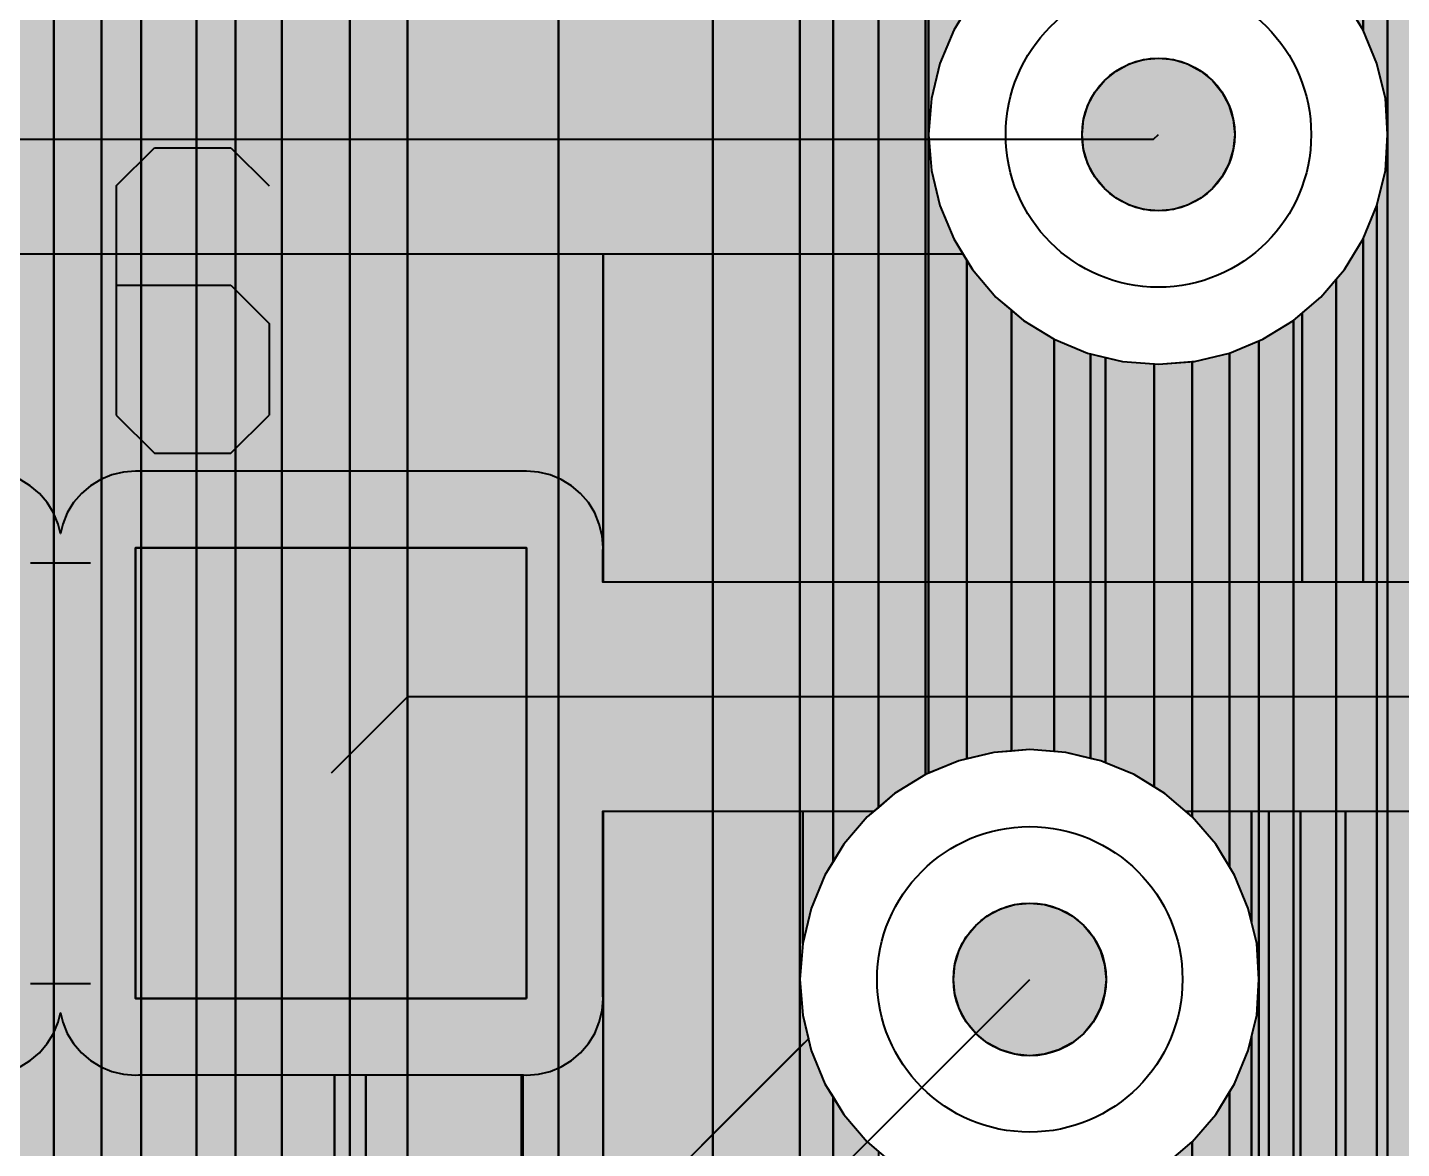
# Model space of a CAD drawing. Header units: millimetres. Extents: x 2 to 110, y 3 to 56.
# Drawn here: x 49.258 to 53.828, y 20.157 to 23.886 of the extents above; entities that cross this region are included whole.
import ezdxf

# ---------------------------------------------------------------- set-up
doc = ezdxf.new("R2010")
doc.units = ezdxf.units.MM
for name, color, linetype in [('bottom_copper', 7, 'Continuous'), ('drill_plated', 7, 'Continuous'), ('top_copper', 7, 'Continuous'), ('top_silk', 7, 'Continuous')]:
    doc.layers.add(name, color=color, linetype=linetype)

# ---------------------------------------------------------------- blocks, each defined once
blk = doc.blocks.new('Block33519')
at = {"layer": 'bottom_copper', "lineweight": 40}
for points in [[(0.7766, 13.605), (0.7695, 13.7246), (0.7415, 13.8412), (0.6956, 13.952), (0.6651, 14.0018), (0.6651, 20.6159), (0.7276, 20.5625), (0.7766, 20.5324), (0.7766, 13.605)], [(1.0117, 0), (0.7766, 0), (0.7766, 20.5324), (0.8639, 20.4789), (1.0117, 20.4177), (1.0117, 0)], [(0.7766, 0), (0.7415, 0), (0.7415, 13.3688), (0.7695, 13.4854), (0.7766, 13.605), (0.7766, 0)], [(0.7415, 0), (0.606, 0), (0.606, 13.1241), (0.633, 13.1557), (0.6956, 13.258), (0.7415, 13.3688), (0.7415, 0)], [(0.606, 0), (0.4639, 0), (0.4639, 12.9866), (0.5551, 13.0645), (0.606, 13.1241), (0.606, 0)], [(0.4639, 0), (0.3486, 0), (0.3486, 12.9186), (0.3616, 12.924), (0.4639, 12.9866), (0.4639, 0)], [(0.3486, 10.795), (0.3415, 10.9146), (0.3135, 11.0312), (0.2676, 11.142), (0.2508, 11.1695), (0.2508, 12.8781), (0.3486, 12.9186), (0.3486, 10.795)], [(0, 11.4354), (-0.0664, 11.476), (-0.161, 11.5152), (-0.161, 12.8635), (-0.105, 12.8501), (0, 12.8418), (0, 11.4354)], [(0.1271, 11.3355), (0.0359, 11.4134), (0, 11.4354), (0, 12.8418), (0.0146, 12.8407), (0.1271, 12.8495), (0.1271, 11.3355)], [(0.2508, 11.1695), (0.205, 11.2443), (0.1271, 11.3355), (0.1271, 12.8495), (0.1342, 12.8501), (0.2508, 12.8781), (0.2508, 11.1695)], [(0.3486, 0), (0.2508, 0), (0.2508, 10.4205), (0.2676, 10.448), (0.3135, 10.5588), (0.3415, 10.6754), (0.3486, 10.795), (0.3486, 0)], [(0.2508, 0), (0.1271, 0), (0.1271, 10.2545), (0.205, 10.3457), (0.2508, 10.4205), (0.2508, 0)], [(0.1271, 0), (0, 0), (0, 10.1546), (0.0359, 10.1766), (0.1271, 10.2545), (0.1271, 0)]]:
    blk.add_hatch(color=7, dxfattribs=at).paths.add_polyline_path(points, flags=0)
at = {"layer": 'bottom_copper', "color": 7, "lineweight": 40}
for points in [[(0.7766, 13.605), (0.7695, 13.7246), (0.7415, 13.8412), (0.6956, 13.952), (0.6651, 14.0018), (0.6651, 20.6159), (0.7276, 20.5625), (0.7766, 20.5324), (0.7766, 13.605)], [(1.0117, 0), (0.7766, 0), (0.7766, 20.5324), (0.8639, 20.4789), (1.0117, 20.4177), (1.0117, 0)], [(0.7766, 0), (0.7415, 0), (0.7415, 13.3688), (0.7695, 13.4854), (0.7766, 13.605), (0.7766, 0)], [(0.7415, 0), (0.606, 0), (0.606, 13.1241), (0.633, 13.1557), (0.6956, 13.258), (0.7415, 13.3688), (0.7415, 0)], [(0.606, 0), (0.4639, 0), (0.4639, 12.9866), (0.5551, 13.0645), (0.606, 13.1241), (0.606, 0)], [(0.4639, 0), (0.3486, 0), (0.3486, 12.9186), (0.3616, 12.924), (0.4639, 12.9866), (0.4639, 0)], [(0.3486, 10.795), (0.3415, 10.9146), (0.3135, 11.0312), (0.2676, 11.142), (0.2508, 11.1695), (0.2508, 12.8781), (0.3486, 12.9186), (0.3486, 10.795)], [(0, 11.4354), (-0.0664, 11.476), (-0.161, 11.5152), (-0.161, 12.8635), (-0.105, 12.8501), (0, 12.8418), (0, 11.4354)], [(0.1271, 11.3355), (0.0359, 11.4134), (0, 11.4354), (0, 12.8418), (0.0146, 12.8407), (0.1271, 12.8495), (0.1271, 11.3355)], [(0.2508, 11.1695), (0.205, 11.2443), (0.1271, 11.3355), (0.1271, 12.8495), (0.1342, 12.8501), (0.2508, 12.8781), (0.2508, 11.1695)], [(0.3486, 0), (0.2508, 0), (0.2508, 10.4205), (0.2676, 10.448), (0.3135, 10.5588), (0.3415, 10.6754), (0.3486, 10.795), (0.3486, 0)], [(0.2508, 0), (0.1271, 0), (0.1271, 10.2545), (0.205, 10.3457), (0.2508, 10.4205), (0.2508, 0)], [(0.1271, 0), (0, 0), (0, 10.1546), (0.0359, 10.1766), (0.1271, 10.2545), (0.1271, 0)]]:
    blk.add_lwpolyline(points, close=True, dxfattribs=at)
blk = doc.blocks.new('Block34573')
at = {"layer": 'bottom_copper', "lineweight": 40}
for points in [[(0.5557, 14.0244), (0.5114, 13.952), (0.4655, 13.8412), (0.4375, 13.7246), (0.4281, 13.605), (0.4281, 30.6745), (0.5557, 30.8021), (0.5557, 14.0244)], [(0.4281, 11.4804), (0.4174, 11.476), (0.4174, 30.6638), (0.4281, 30.6745), (0.4281, 11.4804)], [(0.4174, 11.476), (0.3151, 11.4134), (0.261, 11.3672), (0.261, 30.524), (0.2951, 30.5449), (0.3255, 30.5708), (0.332, 30.5784), (0.4174, 30.6638), (0.4174, 11.476)], [(0, 0), (-0.2896, 0), (-0.2896, 30.497), (0, 30.497), (0, 0)], [(0.1103, 11.186), (0.0834, 11.142), (0.0375, 11.0312), (0.0095, 10.9146), (0, 10.795), (0, 30.497), (0.1103, 30.497), (0.1103, 11.186)], [(0.261, 11.3672), (0.2241, 11.3357), (0.146, 11.2443), (0.1103, 11.186), (0.1103, 30.497), (0.1353, 30.497), (0.1453, 30.4962), (0.1851, 30.4993), (0.2239, 30.5087), (0.261, 30.524), (0.261, 11.3672)], [(0.5557, 11.5285), (0.5282, 11.5219), (0.4281, 11.4804), (0.4281, 13.605), (0.4375, 13.4854), (0.4655, 13.3688), (0.5114, 13.258), (0.5557, 13.1856), (0.5557, 11.5285)], [(0.7035, 11.5545), (0.6448, 11.5499), (0.5557, 11.5285), (0.5557, 13.1856), (0.574, 13.1557), (0.6519, 13.0645), (0.7035, 13.0204), (0.7035, 11.5545)], [(0.8454, 11.5529), (0.7644, 11.5593), (0.7035, 11.5545), (0.7035, 13.0204), (0.7431, 12.9866), (0.8454, 12.924), (0.8454, 11.5529)], [(0.9665, 11.5301), (0.884, 11.5499), (0.8454, 11.5529), (0.8454, 12.924), (0.9562, 12.8781), (0.9665, 12.8756), (0.9665, 11.5301)], [(1.0168, 11.5152), (1.0006, 11.5219), (0.9665, 11.5301), (0.9665, 12.8756), (1.0168, 12.8635), (1.0168, 11.5152)], [(0.1103, 0), (0, 0), (0, 10.795), (0.0095, 10.6754), (0.0375, 10.5588), (0.0834, 10.448), (0.1103, 10.404), (0.1103, 0)], [(0.261, 0), (0.1103, 0), (0.1103, 10.404), (0.146, 10.3457), (0.2239, 10.2545), (0.261, 10.2228), (0.261, 0)]]:
    blk.add_hatch(color=7, dxfattribs=at).paths.add_polyline_path(points, flags=0)
at = {"layer": 'bottom_copper', "color": 7, "lineweight": 40}
for points in [[(0.5557, 14.0244), (0.5114, 13.952), (0.4655, 13.8412), (0.4375, 13.7246), (0.4281, 13.605), (0.4281, 30.6745), (0.5557, 30.8021), (0.5557, 14.0244)], [(0.4281, 11.4804), (0.4174, 11.476), (0.4174, 30.6638), (0.4281, 30.6745), (0.4281, 11.4804)], [(0.4174, 11.476), (0.3151, 11.4134), (0.261, 11.3672), (0.261, 30.524), (0.2951, 30.5449), (0.3255, 30.5708), (0.332, 30.5784), (0.4174, 30.6638), (0.4174, 11.476)], [(0, 0), (-0.2896, 0), (-0.2896, 30.497), (0, 30.497), (0, 0)], [(0.1103, 11.186), (0.0834, 11.142), (0.0375, 11.0312), (0.0095, 10.9146), (0, 10.795), (0, 30.497), (0.1103, 30.497), (0.1103, 11.186)], [(0.261, 11.3672), (0.2241, 11.3357), (0.146, 11.2443), (0.1103, 11.186), (0.1103, 30.497), (0.1353, 30.497), (0.1453, 30.4962), (0.1851, 30.4993), (0.2239, 30.5087), (0.261, 30.524), (0.261, 11.3672)], [(0.5557, 11.5285), (0.5282, 11.5219), (0.4281, 11.4804), (0.4281, 13.605), (0.4375, 13.4854), (0.4655, 13.3688), (0.5114, 13.258), (0.5557, 13.1856), (0.5557, 11.5285)], [(0.7035, 11.5545), (0.6448, 11.5499), (0.5557, 11.5285), (0.5557, 13.1856), (0.574, 13.1557), (0.6519, 13.0645), (0.7035, 13.0204), (0.7035, 11.5545)], [(0.8454, 11.5529), (0.7644, 11.5593), (0.7035, 11.5545), (0.7035, 13.0204), (0.7431, 12.9866), (0.8454, 12.924), (0.8454, 11.5529)], [(0.9665, 11.5301), (0.884, 11.5499), (0.8454, 11.5529), (0.8454, 12.924), (0.9562, 12.8781), (0.9665, 12.8756), (0.9665, 11.5301)], [(1.0168, 11.5152), (1.0006, 11.5219), (0.9665, 11.5301), (0.9665, 12.8756), (1.0168, 12.8635), (1.0168, 11.5152)], [(0.1103, 0), (0, 0), (0, 10.795), (0.0095, 10.6754), (0.0375, 10.5588), (0.0834, 10.448), (0.1103, 10.404), (0.1103, 0)], [(0.261, 0), (0.1103, 0), (0.1103, 10.404), (0.146, 10.3457), (0.2239, 10.2545), (0.261, 10.2228), (0.261, 0)]]:
    blk.add_lwpolyline(points, close=True, dxfattribs=at)
blk = doc.blocks.new('Block35035')
at = {"layer": 'bottom_copper', "lineweight": 40}
for points in [[(1.3873, -0.3), (0.885, -0.3), (0.885, 30.6728), (1.2794, 30.2784), (1.2859, 30.2708), (1.3163, 30.2449), (1.3504, 30.224), (1.3873, 30.2087), (1.3873, -0.3)], [(1.901, -0.3), (1.3873, -0.3), (1.3873, 30.2087), (1.4262, 30.1994), (1.4661, 30.1962), (1.476, 30.197), (1.901, 30.197), (1.901, -0.3)], [(0.885, -0.3), (0.6935, -0.3), (0.6935, 15.662), (0.7771, 15.7983), (0.8383, 15.9461), (0.8756, 16.1016), (0.885, 16.261), (0.885, -0.3)], [(0.6935, -0.3), (0.468, -0.3), (0.468, 15.4365), (0.5896, 15.5404), (0.6935, 15.662), (0.6935, -0.3)], [(0.468, -0.3), (0.3132, -0.3), (0.3132, 15.3452), (0.3317, 15.3529), (0.468, 15.4365), (0.468, -0.3)], [(0.3132, -0.3), (0.2714, -0.2317), (0.1935, -0.1405), (0.1839, -0.1323), (0.1839, 15.2917), (0.3132, 15.3452), (0.3132, -0.3)], [(0.1839, -0.1323), (0.1023, -0.0626), (0, 0), (0, 15.2522), (0.0284, 15.2544), (0.1839, 15.2917), (0.1839, -0.1323)], [(0, 0), (-0.1108, 0.0459), (-0.1326, 0.0512), (-0.1326, 15.242), (-0.131, 15.2419), (0, 15.2522), (0, 0)]]:
    blk.add_hatch(color=7, dxfattribs=at).paths.add_polyline_path(points, flags=0)
at = {"layer": 'bottom_copper', "color": 7, "lineweight": 40}
for points in [[(1.3873, -0.3), (0.885, -0.3), (0.885, 30.6728), (1.2794, 30.2784), (1.2859, 30.2708), (1.3163, 30.2449), (1.3504, 30.224), (1.3873, 30.2087), (1.3873, -0.3)], [(1.901, -0.3), (1.3873, -0.3), (1.3873, 30.2087), (1.4262, 30.1994), (1.4661, 30.1962), (1.476, 30.197), (1.901, 30.197), (1.901, -0.3)], [(0.885, -0.3), (0.6935, -0.3), (0.6935, 15.662), (0.7771, 15.7983), (0.8383, 15.9461), (0.8756, 16.1016), (0.885, 16.261), (0.885, -0.3)], [(0.6935, -0.3), (0.468, -0.3), (0.468, 15.4365), (0.5896, 15.5404), (0.6935, 15.662), (0.6935, -0.3)], [(0.468, -0.3), (0.3132, -0.3), (0.3132, 15.3452), (0.3317, 15.3529), (0.468, 15.4365), (0.468, -0.3)], [(0.3132, -0.3), (0.2714, -0.2317), (0.1935, -0.1405), (0.1839, -0.1323), (0.1839, 15.2917), (0.3132, 15.3452), (0.3132, -0.3)], [(0.1839, -0.1323), (0.1023, -0.0626), (0, 0), (0, 15.2522), (0.0284, 15.2544), (0.1839, 15.2917), (0.1839, -0.1323)], [(0, 0), (-0.1108, 0.0459), (-0.1326, 0.0512), (-0.1326, 15.242), (-0.131, 15.2419), (0, 15.2522), (0, 0)]]:
    blk.add_lwpolyline(points, close=True, dxfattribs=at)
blk = doc.blocks.new('Block35695')
at = {"layer": 'bottom_copper', "lineweight": 40}
for points in [[(4.9004, 6.7659), (4.8438, 6.7704), (4.7242, 6.7609), (4.7242, 21.9873), (4.7449, 21.9787), (4.9004, 21.9414), (4.9004, 6.7659)], [(5.0582, 6.7382), (4.9634, 6.7609), (4.9004, 6.7659), (4.9004, 21.9414), (5.0582, 21.929), (5.0582, 6.7382)]]:
    blk.add_hatch(color=7, dxfattribs=at).paths.add_polyline_path(points, flags=0)
at = {"layer": 'bottom_copper', "color": 7, "lineweight": 40}
for points in [[(4.9004, 6.7659), (4.8438, 6.7704), (4.7242, 6.7609), (4.7242, 21.9873), (4.7449, 21.9787), (4.9004, 21.9414), (4.9004, 6.7659)], [(5.0582, 6.7382), (4.9634, 6.7609), (4.9004, 6.7659), (4.9004, 21.9414), (5.0582, 21.929), (5.0582, 6.7382)]]:
    blk.add_lwpolyline(points, close=True, dxfattribs=at)
blk = doc.blocks.new('Block57321')
at = {"layer": 'top_copper', "lineweight": 40}
for points in [[(0, 1.836), (-0.0626, 1.9383), (-0.1405, 2.0295), (-0.2031, 2.0829), (-0.2031, 3.4412), (0, 3.4412), (0, 1.836)], [(0.081, 1.489), (0.0739, 1.6086), (0.0459, 1.7252), (0, 1.836), (0, 3.4412), (0.04, 3.4412), (0.081, 3.4002), (0.081, 1.489)], [(0.6306, 0), (0.081, 0), (0.081, 3.4002), (0.15, 3.3312), (0.1598, 3.3198), (0.2054, 3.2808), (0.2565, 3.2495), (0.3119, 3.2265), (0.3702, 3.2125), (0.43, 3.2078), (0.4449, 3.209), (0.6306, 3.209), (0.6306, 0)], [(0.081, 0), (0, 0), (0, 1.142), (0.0459, 1.2528), (0.0739, 1.3694), (0.081, 1.489), (0.081, 0)], [(0, 0), (-0.2031, 0), (-0.2031, 0.8951), (-0.1405, 0.9485), (-0.0626, 1.0397), (0, 1.142), (0, 0)]]:
    blk.add_hatch(color=7, dxfattribs=at).paths.add_polyline_path(points, flags=0)
at = {"layer": 'top_copper', "color": 7, "lineweight": 40}
for points in [[(0, 1.836), (-0.0626, 1.9383), (-0.1405, 2.0295), (-0.2031, 2.0829), (-0.2031, 3.4412), (0, 3.4412), (0, 1.836)], [(0.081, 1.489), (0.0739, 1.6086), (0.0459, 1.7252), (0, 1.836), (0, 3.4412), (0.04, 3.4412), (0.081, 3.4002), (0.081, 1.489)], [(0.6306, 0), (0.081, 0), (0.081, 3.4002), (0.15, 3.3312), (0.1598, 3.3198), (0.2054, 3.2808), (0.2565, 3.2495), (0.3119, 3.2265), (0.3702, 3.2125), (0.43, 3.2078), (0.4449, 3.209), (0.6306, 3.209), (0.6306, 0)], [(0.081, 0), (0, 0), (0, 1.142), (0.0459, 1.2528), (0.0739, 1.3694), (0.081, 1.489), (0.081, 0)], [(0, 0), (-0.2031, 0), (-0.2031, 0.8951), (-0.1405, 0.9485), (-0.0626, 1.0397), (0, 1.142), (0, 0)]]:
    blk.add_lwpolyline(points, close=True, dxfattribs=at)
blk = doc.blocks.new('Block57600')
at = {"layer": 'top_copper', "lineweight": 40}
for points in [[(0, 0), (-0.0031, 0.0399), (-0.0125, 0.0787), (-0.0278, 0.1157), (-0.0487, 0.1498), (-0.0746, 0.1802), (-0.105, 0.2061), (-0.1391, 0.227), (-0.1761, 0.2423), (-0.2149, 0.2517), (-0.2548, 0.2548), (-0.2647, 0.254), (-1.5448, 0.254), (-1.5548, 0.2548), (-1.5945, 0.2517), (-1.6335, 0.2423), (-1.6704, 0.227), (-1.7045, 0.2061), (-1.7349, 0.1802), (-1.7609, 0.1498), (-1.7818, 0.1157), (-1.7971, 0.0787), (-1.8047, 0.047), (-1.8123, 0.0787), (-1.8276, 0.1157), (-1.8485, 0.1498), (-1.8745, 0.1802), (-1.9049, 0.2061), (-1.939, 0.227), (-1.9759, 0.2423), (-2.0148, 0.2517), (-2.0546, 0.2548), (-2.0646, 0.254), (-3.3447, 0.254), (-3.3546, 0.2548), (-3.3944, 0.2517), (-3.4333, 0.2423), (-3.4703, 0.227), (-3.496, 0.2113), (-3.496, 2.1785), (-2.4168, 1.0994), (-2.407, 1.088), (-2.3614, 1.049), (-2.3103, 1.0177), (-2.2549, 0.9947), (-2.1966, 0.9807), (-2.1368, 0.976), (-2.1219, 0.9772), (0, 0.9772), (0, 0)], [(2.3251, -0.1148), (0, -0.1148), (0, 0.9772), (1.1968, 0.9772), (1.2288, 0.9249), (1.3067, 0.8337), (1.3979, 0.7558), (1.5002, 0.6932), (1.611, 0.6473), (1.7276, 0.6193), (1.8472, 0.6099), (1.9668, 0.6193), (2.0834, 0.6473), (2.1942, 0.6932), (2.2965, 0.7558), (2.3251, 0.7803), (2.3251, -0.1148)], [(0, -0.1148), (-0.0008, -0.1148), (-0.0008, -0.01), (0, 0), (0, -0.1148)]]:
    blk.add_hatch(color=7, dxfattribs=at).paths.add_polyline_path(points, flags=0)
at = {"layer": 'top_copper', "color": 7, "lineweight": 40}
for points in [[(0, 0), (-0.0031, 0.0399), (-0.0125, 0.0787), (-0.0278, 0.1157), (-0.0487, 0.1498), (-0.0746, 0.1802), (-0.105, 0.2061), (-0.1391, 0.227), (-0.1761, 0.2423), (-0.2149, 0.2517), (-0.2548, 0.2548), (-0.2647, 0.254), (-1.5448, 0.254), (-1.5548, 0.2548), (-1.5945, 0.2517), (-1.6335, 0.2423), (-1.6704, 0.227), (-1.7045, 0.2061), (-1.7349, 0.1802), (-1.7609, 0.1498), (-1.7818, 0.1157), (-1.7971, 0.0787), (-1.8047, 0.047), (-1.8123, 0.0787), (-1.8276, 0.1157), (-1.8485, 0.1498), (-1.8745, 0.1802), (-1.9049, 0.2061), (-1.939, 0.227), (-1.9759, 0.2423), (-2.0148, 0.2517), (-2.0546, 0.2548), (-2.0646, 0.254), (-3.3447, 0.254), (-3.3546, 0.2548), (-3.3944, 0.2517), (-3.4333, 0.2423), (-3.4703, 0.227), (-3.496, 0.2113), (-3.496, 2.1785), (-2.4168, 1.0994), (-2.407, 1.088), (-2.3614, 1.049), (-2.3103, 1.0177), (-2.2549, 0.9947), (-2.1966, 0.9807), (-2.1368, 0.976), (-2.1219, 0.9772), (0, 0.9772), (0, 0)], [(2.3251, -0.1148), (0, -0.1148), (0, 0.9772), (1.1968, 0.9772), (1.2288, 0.9249), (1.3067, 0.8337), (1.3979, 0.7558), (1.5002, 0.6932), (1.611, 0.6473), (1.7276, 0.6193), (1.8472, 0.6099), (1.9668, 0.6193), (2.0834, 0.6473), (2.1942, 0.6932), (2.2965, 0.7558), (2.3251, 0.7803), (2.3251, -0.1148)], [(0, -0.1148), (-0.0008, -0.1148), (-0.0008, -0.01), (0, 0), (0, -0.1148)]]:
    blk.add_lwpolyline(points, close=True, dxfattribs=at)
blk = doc.blocks.new('Block59981')
at = {"layer": 'top_copper', "lineweight": 40}
for points in [[(5.6457, 5.9472), (5.6449, 5.9572), (5.6449, 6.57), (5.6457, 6.57), (5.6457, 5.9472)], [(6.3005, 5.7854), (5.6457, 5.1307), (5.6457, 6.57), (6.3005, 6.57), (6.3005, 5.7854)], [(6.31, 6.1306), (6.3005, 6.011), (6.3005, 6.57), (6.31, 6.57), (6.31, 6.1306)], [(6.5244, 6.5515), (6.4465, 6.4603), (6.3839, 6.358), (6.338, 6.2472), (6.31, 6.1306), (6.31, 6.57), (6.5461, 6.57), (6.5244, 6.5515)], [(6.3005, 5.7854), (6.3005, 6.011), (6.31, 5.8914), (6.3287, 5.8136), (6.3005, 5.7854)], [(5.6457, 5.1307), (5.498, 4.983), (5.4867, 4.9732), (5.4477, 4.9276), (5.4164, 4.8765), (5.3934, 4.8211), (5.3794, 4.7628), (5.3794, 5.6932), (5.381, 5.6932), (5.3909, 5.6924), (5.4307, 5.6955), (5.4696, 5.7049), (5.5066, 5.7202), (5.5407, 5.7411), (5.5711, 5.767), (5.597, 5.7974), (5.6179, 5.8315), (5.6332, 5.8685), (5.6426, 5.9073), (5.6457, 5.9472), (5.6457, 5.1307)], [(4.7523, 1.058), (4.4287, 1.058), (3.6109, 1.8758), (3.6011, 1.8872), (3.5991, 1.889), (3.5991, 5.693), (3.6308, 5.6955), (3.6698, 5.7049), (3.7067, 5.7202), (3.7408, 5.7411), (3.7712, 5.767), (3.7972, 5.7974), (3.8181, 5.8315), (3.8334, 5.8685), (3.841, 5.9002), (3.8486, 5.8685), (3.8639, 5.8315), (3.8848, 5.7974), (3.9108, 5.767), (3.9412, 5.7411), (3.9753, 5.7202), (4.0122, 5.7049), (4.0511, 5.6955), (4.0909, 5.6924), (4.1009, 5.6932), (4.7523, 5.6932), (4.7523, 1.058)], [(4.8573, 3.2569), (4.8269, 3.231), (4.801, 3.2006), (4.7801, 3.1665), (4.7648, 3.1295), (4.7554, 3.0907), (4.7523, 3.0508), (4.7523, 5.6932), (4.8573, 5.6932), (4.8573, 3.2569)], [(5.3747, 3.3048), (5.0171, 3.3048), (5.0071, 3.3056), (4.9672, 3.3025), (4.9284, 3.2931), (4.8914, 3.2778), (4.8573, 3.2569), (4.8573, 5.6932), (5.3747, 5.6932), (5.3747, 3.3048)], [(5.3794, 4.7627), (5.3747, 4.703), (5.3747, 5.6932), (5.3794, 5.6932), (5.3794, 4.7627)]]:
    blk.add_hatch(color=7, dxfattribs=at).paths.add_polyline_path(points, flags=0)
at = {"layer": 'top_copper', "color": 7, "lineweight": 40}
for points in [[(5.6457, 5.9472), (5.6449, 5.9572), (5.6449, 6.57), (5.6457, 6.57), (5.6457, 5.9472)], [(6.3005, 5.7854), (5.6457, 5.1307), (5.6457, 6.57), (6.3005, 6.57), (6.3005, 5.7854)], [(6.31, 6.1306), (6.3005, 6.011), (6.3005, 6.57), (6.31, 6.57), (6.31, 6.1306)], [(6.5244, 6.5515), (6.4465, 6.4603), (6.3839, 6.358), (6.338, 6.2472), (6.31, 6.1306), (6.31, 6.57), (6.5461, 6.57), (6.5244, 6.5515)], [(6.3005, 5.7854), (6.3005, 6.011), (6.31, 5.8914), (6.3287, 5.8136), (6.3005, 5.7854)], [(5.6457, 5.1307), (5.498, 4.983), (5.4867, 4.9732), (5.4477, 4.9276), (5.4164, 4.8765), (5.3934, 4.8211), (5.3794, 4.7628), (5.3794, 5.6932), (5.381, 5.6932), (5.3909, 5.6924), (5.4307, 5.6955), (5.4696, 5.7049), (5.5066, 5.7202), (5.5407, 5.7411), (5.5711, 5.767), (5.597, 5.7974), (5.6179, 5.8315), (5.6332, 5.8685), (5.6426, 5.9073), (5.6457, 5.9472), (5.6457, 5.1307)], [(4.8573, 3.2569), (4.8269, 3.231), (4.801, 3.2006), (4.7801, 3.1665), (4.7648, 3.1295), (4.7554, 3.0907), (4.7523, 3.0508), (4.7523, 5.6932), (4.8573, 5.6932), (4.8573, 3.2569)], [(5.3747, 3.3048), (5.0171, 3.3048), (5.0071, 3.3056), (4.9672, 3.3025), (4.9284, 3.2931), (4.8914, 3.2778), (4.8573, 3.2569), (4.8573, 5.6932), (5.3747, 5.6932), (5.3747, 3.3048)], [(5.3794, 4.7627), (5.3747, 4.703), (5.3747, 5.6932), (5.3794, 5.6932), (5.3794, 4.7627)]]:
    blk.add_lwpolyline(points, close=True, dxfattribs=at)
blk.add_lwpolyline([(3.7067, 5.7202), (3.7408, 5.7411), (3.7712, 5.767), (3.7972, 5.7974), (3.8181, 5.8315), (3.8334, 5.8685), (3.841, 5.9002), (3.8486, 5.8685), (3.8639, 5.8315), (3.8848, 5.7974), (3.9108, 5.767), (3.9412, 5.7411), (3.9753, 5.7202), (4.0122, 5.7049), (4.0511, 5.6955), (4.0909, 5.6924), (4.1009, 5.6932), (4.7523, 5.6932), (4.7523, 1.058)], dxfattribs=at)
blk = doc.blocks.new('Block93553')
at = {"layer": 'top_copper', "lineweight": 40}
for points in [[(0, 17.166), (-0.0071, 17.2856), (-0.0242, 17.3571), (-0.0242, 17.725), (0, 17.725), (0, 17.166)], [(0.0332, 0), (0, 0), (0, 17.725), (0.0332, 17.725), (0.0332, 0)], [(0.1382, 16.2679), (0.1078, 16.242), (0.0819, 16.2116), (0.061, 16.1775), (0.0457, 16.1405), (0.0363, 16.1017), (0.0332, 16.0618), (0.0332, 17.725), (0.1382, 17.725), (0.1382, 16.2679)], [(0.288, 16.3166), (0.2482, 16.3135), (0.2093, 16.3041), (0.1723, 16.2888), (0.1382, 16.2679), (0.1382, 17.725), (0.288, 17.725), (0.288, 16.3166)], [(0.521, 16.3158), (0.2979, 16.3158), (0.288, 16.3166), (0.288, 17.725), (0.521, 17.725), (0.521, 16.3158)], [(0, 0), (-0.0242, 0), (-0.0242, 16.9749), (-0.0071, 17.0464), (0, 17.166), (0, 0)]]:
    blk.add_hatch(color=7, dxfattribs=at).paths.add_polyline_path(points, flags=0)
at = {"layer": 'top_copper', "color": 7, "lineweight": 40}
for points in [[(0, 17.166), (-0.0071, 17.2856), (-0.0242, 17.3571), (-0.0242, 17.725), (0, 17.725), (0, 17.166)], [(0.0332, 0), (0, 0), (0, 17.725), (0.0332, 17.725), (0.0332, 0)], [(0.1382, 16.2679), (0.1078, 16.242), (0.0819, 16.2116), (0.061, 16.1775), (0.0457, 16.1405), (0.0363, 16.1017), (0.0332, 16.0618), (0.0332, 17.725), (0.1382, 17.725), (0.1382, 16.2679)], [(0.288, 16.3166), (0.2482, 16.3135), (0.2093, 16.3041), (0.1723, 16.2888), (0.1382, 16.2679), (0.1382, 17.725), (0.288, 17.725), (0.288, 16.3166)], [(0.521, 16.3158), (0.2979, 16.3158), (0.288, 16.3166), (0.288, 17.725), (0.521, 17.725), (0.521, 16.3158)], [(0, 0), (-0.0242, 0), (-0.0242, 16.9749), (-0.0071, 17.0464), (0, 17.166), (0, 0)]]:
    blk.add_lwpolyline(points, close=True, dxfattribs=at)
blk = doc.blocks.new('Block115739')
at = {"layer": 'top_copper', "lineweight": 40}
blk.add_hatch(color=7, dxfattribs=at).paths.add_polyline_path([(7.0056, 0), (5.9644, 0), (5.9644, 16.3238), (6.0704, 16.4298), (6.1482, 16.4111), (6.2678, 16.4016), (6.3874, 16.4111), (6.504, 16.4391), (6.6148, 16.485), (6.7171, 16.5476), (6.8083, 16.6255), (6.8862, 16.7167), (6.9488, 16.819), (6.9947, 16.9298), (7.0056, 16.9749), (7.0056, 0)], flags=0)
at = {"layer": 'top_copper', "color": 7, "lineweight": 40}
blk.add_lwpolyline([(7.0056, 0), (5.9644, 0), (5.9644, 16.3238), (6.0704, 16.4298), (6.1482, 16.4111), (6.2678, 16.4016), (6.3874, 16.4111), (6.504, 16.4391), (6.6148, 16.485), (6.7171, 16.5476), (6.8083, 16.6255), (6.8862, 16.7167), (6.9488, 16.819), (6.9947, 16.9298), (7.0056, 16.9749), (7.0056, 0)], close=True, dxfattribs=at)

msp = doc.modelspace()

# ---------------------------------------------------------------- hatches: boundary and pattern name
at = {"layer": 'bottom_copper', "lineweight": 40}
for points in [[(53.2691, 23.4804), (53.2547, 23.4328), (53.2312, 23.3889), (53.1996, 23.3504), (53.1611, 23.3188), (53.1172, 23.2953), (53.0696, 23.2809), (53.02, 23.276), (52.9704, 23.2809), (52.9228, 23.2953), (52.8789, 23.3188), (52.8404, 23.3504), (52.8088, 23.3889), (52.7853, 23.4328), (52.7709, 23.4804), (52.766, 23.53), (52.7709, 23.5796), (52.7853, 23.6272), (52.8088, 23.6711), (52.8404, 23.7096), (52.8789, 23.7412), (52.9228, 23.7647), (52.9704, 23.7791), (53.02, 23.784), (53.0696, 23.7791), (53.1172, 23.7647), (53.1611, 23.7412), (53.1996, 23.7096), (53.2312, 23.6711), (53.2547, 23.6272), (53.2691, 23.5796), (53.274, 23.53), (53.2691, 23.4804)], [(52.8411, 20.6704), (52.8267, 20.6228), (52.8032, 20.5789), (52.7716, 20.5404), (52.7331, 20.5088), (52.6892, 20.4853), (52.6416, 20.4709), (52.592, 20.466), (52.5424, 20.4709), (52.4948, 20.4853), (52.4509, 20.5088), (52.4124, 20.5404), (52.3808, 20.5789), (52.3573, 20.6228), (52.3429, 20.6704), (52.338, 20.72), (52.3429, 20.7696), (52.3573, 20.8172), (52.3808, 20.8611), (52.4124, 20.8996), (52.4509, 20.9312), (52.4948, 20.9547), (52.5424, 20.9691), (52.592, 20.974), (52.6416, 20.9691), (52.6892, 20.9547), (52.7331, 20.9312), (52.7716, 20.8996), (52.8032, 20.8611), (52.8267, 20.8172), (52.8411, 20.7696), (52.846, 20.72), (52.8411, 20.6704)]]:
    msp.add_hatch(color=7, dxfattribs=at).paths.add_polyline_path(points, flags=0)
at = {"layer": 'drill_plated', "lineweight": 40}
for points in [[(53.2691, 23.4804), (53.2547, 23.4328), (53.2312, 23.3889), (53.1996, 23.3504), (53.1611, 23.3188), (53.1172, 23.2953), (53.0696, 23.2809), (53.02, 23.276), (52.9704, 23.2809), (52.9228, 23.2953), (52.8789, 23.3188), (52.8404, 23.3504), (52.8088, 23.3889), (52.7853, 23.4328), (52.7709, 23.4804), (52.766, 23.53), (52.7709, 23.5796), (52.7853, 23.6272), (52.8088, 23.6711), (52.8404, 23.7096), (52.8789, 23.7412), (52.9228, 23.7647), (52.9704, 23.7791), (53.02, 23.784), (53.0696, 23.7791), (53.1172, 23.7647), (53.1611, 23.7412), (53.1996, 23.7096), (53.2312, 23.6711), (53.2547, 23.6272), (53.2691, 23.5796), (53.274, 23.53), (53.2691, 23.4804)], [(52.8411, 20.6704), (52.8267, 20.6228), (52.8032, 20.5789), (52.7716, 20.5404), (52.7331, 20.5088), (52.6892, 20.4853), (52.6416, 20.4709), (52.592, 20.466), (52.5424, 20.4709), (52.4948, 20.4853), (52.4509, 20.5088), (52.4124, 20.5404), (52.3808, 20.5789), (52.3573, 20.6228), (52.3429, 20.6704), (52.338, 20.72), (52.3429, 20.7696), (52.3573, 20.8172), (52.3808, 20.8611), (52.4124, 20.8996), (52.4509, 20.9312), (52.4948, 20.9547), (52.5424, 20.9691), (52.592, 20.974), (52.6416, 20.9691), (52.6892, 20.9547), (52.7331, 20.9312), (52.7716, 20.8996), (52.8032, 20.8611), (52.8267, 20.8172), (52.8411, 20.7696), (52.846, 20.72), (52.8411, 20.6704)]]:
    msp.add_hatch(color=7, dxfattribs=at).paths.add_polyline_path(points, flags=0)
at = {"layer": 'top_copper', "lineweight": 40}
for points in [[(53.2691, 23.4804), (53.2547, 23.4328), (53.2312, 23.3889), (53.1996, 23.3504), (53.1611, 23.3188), (53.1172, 23.2953), (53.0696, 23.2809), (53.02, 23.276), (52.9704, 23.2809), (52.9228, 23.2953), (52.8789, 23.3188), (52.8404, 23.3504), (52.8088, 23.3889), (52.7853, 23.4328), (52.7709, 23.4804), (52.766, 23.53), (52.7709, 23.5796), (52.7853, 23.6272), (52.8088, 23.6711), (52.8404, 23.7096), (52.8789, 23.7412), (52.9228, 23.7647), (52.9704, 23.7791), (53.02, 23.784), (53.0696, 23.7791), (53.1172, 23.7647), (53.1611, 23.7412), (53.1996, 23.7096), (53.2312, 23.6711), (53.2547, 23.6272), (53.2691, 23.5796), (53.274, 23.53), (53.2691, 23.4804)], [(50.918, 20.6562), (49.618, 20.6562), (49.618, 22.1558), (50.918, 22.1558), (50.918, 20.6562)], [(53.3298, 20.9111), (53.3189, 20.9562), (53.273, 21.067), (53.2104, 21.1693), (53.1325, 21.2605), (53.1108, 21.279), (53.3298, 21.279), (53.3298, 20.9111)], [(52.8411, 20.6704), (52.8267, 20.6228), (52.8032, 20.5789), (52.7716, 20.5404), (52.7331, 20.5088), (52.6892, 20.4853), (52.6416, 20.4709), (52.592, 20.466), (52.5424, 20.4709), (52.4948, 20.4853), (52.4509, 20.5088), (52.4124, 20.5404), (52.3808, 20.5789), (52.3573, 20.6228), (52.3429, 20.6704), (52.338, 20.72), (52.3429, 20.7696), (52.3573, 20.8172), (52.3808, 20.8611), (52.4124, 20.8996), (52.4509, 20.9312), (52.4948, 20.9547), (52.5424, 20.9691), (52.592, 20.974), (52.6416, 20.9691), (52.6892, 20.9547), (52.7331, 20.9312), (52.7716, 20.8996), (52.8032, 20.8611), (52.8267, 20.8172), (52.8411, 20.7696), (52.846, 20.72), (52.8411, 20.6704)]]:
    msp.add_hatch(color=7, dxfattribs=at).paths.add_polyline_path(points, flags=0)

# ---------------------------------------------------------------- linework, layer by layer
at = {"layer": 'bottom_copper', "color": 7, "lineweight": 40}
for p, q in [((51.538, 9.925), (51.538, 40.422)), ((51.538, 40.422), (51.538, 9.925)), ((49.5044, 10.2762), (49.5044, 25.467)), ((49.5044, 25.467), (49.5044, 10.2762)), ((52.4016, 23.9793), (52.339, 23.877)), ((53.701, 23.877), (53.6384, 23.9793)), ((52.339, 23.877), (52.2931, 23.7662)), ((53.7469, 23.7662), (53.701, 23.877)), ((52.2931, 23.7662), (52.2651, 23.6496)), ((53.7749, 23.6496), (53.7469, 23.7662)), ((52.2651, 23.6496), (52.2557, 23.53)), ((53.782, 23.53), (53.7749, 23.6496)), ((52.2557, 23.53), (52.2651, 23.4104)), ((53.7749, 23.4104), (53.782, 23.53)), ((52.2651, 23.4104), (52.2931, 23.2938)), ((53.7469, 23.2938), (53.7749, 23.4104)), ((52.2931, 23.2938), (52.339, 23.183)), ((53.701, 23.183), (53.7469, 23.2938)), ((52.339, 23.183), (52.4016, 23.0807)), ((53.6384, 23.0807), (53.701, 23.183)), ((52.4016, 23.0807), (52.4795, 22.9895)), ((53.5605, 22.9895), (53.6384, 23.0807)), ((52.4795, 22.9895), (52.5707, 22.9116)), ((53.4693, 22.9116), (53.5605, 22.9895)), ((52.5707, 22.9116), (52.673, 22.849)), ((53.367, 22.849), (53.4693, 22.9116)), ((52.673, 22.849), (52.7838, 22.8031)), ((53.2562, 22.8031), (53.367, 22.849)), ((52.7838, 22.8031), (52.8444, 22.7885)), ((52.8444, 21.4402), (52.8444, 22.7885)), ((52.8444, 22.7885), (52.9004, 22.7751)), ((52.8444, 22.7885), (52.8444, 21.4402)), ((52.9004, 22.7751), (53.02, 22.7657)), ((53.02, 22.7657), (53.1396, 22.7751)), ((53.1396, 22.7751), (53.2562, 22.8031)), ((52.592, 21.4843), (52.4724, 21.4749)), ((52.7116, 21.4749), (52.592, 21.4843)), ((52.3558, 21.4469), (52.245, 21.401)), ((52.4724, 21.4749), (52.3558, 21.4469)), ((52.8282, 21.4469), (52.7116, 21.4749)), ((52.8444, 21.4402), (52.8282, 21.4469)), ((52.939, 21.401), (52.8444, 21.4402)), ((52.245, 21.401), (52.1427, 21.3384)), ((53.0413, 21.3384), (52.939, 21.401)), ((52.1427, 21.3384), (52.0515, 21.2605)), ((53.1325, 21.2605), (53.0413, 21.3384)), ((52.0515, 21.2605), (51.9736, 21.1693)), ((53.2104, 21.1693), (53.1325, 21.2605)), ((51.9736, 21.1693), (51.911, 21.067)), ((53.273, 21.067), (53.2104, 21.1693)), ((51.911, 21.067), (51.8651, 20.9562)), ((53.3189, 20.9562), (53.273, 21.067)), ((51.8651, 20.9562), (51.8371, 20.8396)), ((53.3469, 20.8396), (53.3189, 20.9562)), ((51.8371, 20.8396), (51.8276, 20.72)), ((53.354, 20.72), (53.3469, 20.8396)), ((51.8276, 20.72), (51.8371, 20.6004)), ((53.3469, 20.6004), (53.354, 20.72)), ((51.8371, 20.6004), (51.8651, 20.4838)), ((53.3189, 20.4838), (53.3469, 20.6004)), ((51.8651, 20.4838), (51.911, 20.373)), ((53.273, 20.373), (53.3189, 20.4838)), ((51.911, 20.373), (51.9736, 20.2707)), ((53.2104, 20.2707), (53.273, 20.373)), ((51.9736, 20.2707), (52.0515, 20.1795)), ((53.1325, 20.1795), (53.2104, 20.2707)), ((52.0515, 20.1795), (52.1427, 20.1016)), ((53.0413, 20.1016), (53.1325, 20.1795))]:
    msp.add_line(p, q, dxfattribs=at)
for points in [[(53.2691, 23.4804), (53.2547, 23.4328), (53.2312, 23.3889), (53.1996, 23.3504), (53.1611, 23.3188), (53.1172, 23.2953), (53.0696, 23.2809), (53.02, 23.276), (52.9704, 23.2809), (52.9228, 23.2953), (52.8789, 23.3188), (52.8404, 23.3504), (52.8088, 23.3889), (52.7853, 23.4328), (52.7709, 23.4804), (52.766, 23.53), (52.7709, 23.5796), (52.7853, 23.6272), (52.8088, 23.6711), (52.8404, 23.7096), (52.8789, 23.7412), (52.9228, 23.7647), (52.9704, 23.7791), (53.02, 23.784), (53.0696, 23.7791), (53.1172, 23.7647), (53.1611, 23.7412), (53.1996, 23.7096), (53.2312, 23.6711), (53.2547, 23.6272), (53.2691, 23.5796), (53.274, 23.53), (53.2691, 23.4804)], [(52.8411, 20.6704), (52.8267, 20.6228), (52.8032, 20.5789), (52.7716, 20.5404), (52.7331, 20.5088), (52.6892, 20.4853), (52.6416, 20.4709), (52.592, 20.466), (52.5424, 20.4709), (52.4948, 20.4853), (52.4509, 20.5088), (52.4124, 20.5404), (52.3808, 20.5789), (52.3573, 20.6228), (52.3429, 20.6704), (52.338, 20.72), (52.3429, 20.7696), (52.3573, 20.8172), (52.3808, 20.8611), (52.4124, 20.8996), (52.4509, 20.9312), (52.4948, 20.9547), (52.5424, 20.9691), (52.592, 20.974), (52.6416, 20.9691), (52.6892, 20.9547), (52.7331, 20.9312), (52.7716, 20.8996), (52.8032, 20.8611), (52.8267, 20.8172), (52.8411, 20.7696), (52.846, 20.72), (52.8411, 20.6704)]]:
    msp.add_lwpolyline(points, close=True, dxfattribs=at)
for centre, major_axis in [((53.02, 23.53), (0.508, 0)), ((53.02, 23.53), (0.254, 0)), ((52.592, 20.72), (0.508, 0)), ((52.592, 20.72), (0.254, 0))]:
    msp.add_ellipse(centre, major_axis=major_axis, ratio=1, dxfattribs=at)
at = {"layer": 'drill_plated', "color": 7, "lineweight": 40}
for points in [[(53.2691, 23.4804), (53.2547, 23.4328), (53.2312, 23.3889), (53.1996, 23.3504), (53.1611, 23.3188), (53.1172, 23.2953), (53.0696, 23.2809), (53.02, 23.276), (52.9704, 23.2809), (52.9228, 23.2953), (52.8789, 23.3188), (52.8404, 23.3504), (52.8088, 23.3889), (52.7853, 23.4328), (52.7709, 23.4804), (52.766, 23.53), (52.7709, 23.5796), (52.7853, 23.6272), (52.8088, 23.6711), (52.8404, 23.7096), (52.8789, 23.7412), (52.9228, 23.7647), (52.9704, 23.7791), (53.02, 23.784), (53.0696, 23.7791), (53.1172, 23.7647), (53.1611, 23.7412), (53.1996, 23.7096), (53.2312, 23.6711), (53.2547, 23.6272), (53.2691, 23.5796), (53.274, 23.53), (53.2691, 23.4804)], [(52.8411, 20.6704), (52.8267, 20.6228), (52.8032, 20.5789), (52.7716, 20.5404), (52.7331, 20.5088), (52.6892, 20.4853), (52.6416, 20.4709), (52.592, 20.466), (52.5424, 20.4709), (52.4948, 20.4853), (52.4509, 20.5088), (52.4124, 20.5404), (52.3808, 20.5789), (52.3573, 20.6228), (52.3429, 20.6704), (52.338, 20.72), (52.3429, 20.7696), (52.3573, 20.8172), (52.3808, 20.8611), (52.4124, 20.8996), (52.4509, 20.9312), (52.4948, 20.9547), (52.5424, 20.9691), (52.592, 20.974), (52.6416, 20.9691), (52.6892, 20.9547), (52.7331, 20.9312), (52.7716, 20.8996), (52.8032, 20.8611), (52.8267, 20.8172), (52.8411, 20.7696), (52.846, 20.72), (52.8411, 20.6704)]]:
    msp.add_lwpolyline(points, close=True, dxfattribs=at)
for centre in [(53.02, 23.53), (52.592, 20.72)]:
    msp.add_ellipse(centre, major_axis=(0.254, 0), ratio=1, dxfattribs=at)
at = {"layer": 'top_copper', "color": 7, "lineweight": 40}
for p, q in [((53.701, 23.877), (53.6384, 23.9793)), ((53.7469, 23.7662), (53.701, 23.877)), ((53.7749, 23.6496), (53.7469, 23.7662)), ((53.782, 23.53), (53.7749, 23.6496)), ((49.036, 23.514), (53.004, 23.514)), ((53.004, 23.514), (53.02, 23.53)), ((53.7749, 23.4104), (53.782, 23.53)), ((53.7469, 23.2938), (53.7749, 23.4104)), ((53.701, 23.183), (53.7469, 23.2938)), ((53.6384, 23.0807), (53.701, 23.183)), ((49.0509, 23.133), (52.3696, 23.133)), ((52.3696, 23.133), (52.4016, 23.0807)), ((52.4016, 23.0807), (52.4795, 22.9895)), ((53.5605, 22.9895), (53.6384, 23.0807)), ((52.4795, 22.9895), (52.5707, 22.9116)), ((53.4979, 22.9361), (53.5605, 22.9895)), ((52.5707, 22.9116), (52.673, 22.849)), ((53.367, 22.849), (53.4693, 22.9116)), ((53.4693, 22.9116), (53.4979, 22.9361)), ((53.4979, 22.041), (53.4979, 22.9361)), ((53.4979, 22.9361), (53.4979, 22.041)), ((52.673, 22.849), (52.7838, 22.8031)), ((53.2562, 22.8031), (53.367, 22.849)), ((52.7838, 22.8031), (52.9004, 22.7751)), ((52.9004, 22.7751), (53.02, 22.7657)), ((53.02, 22.7657), (53.1396, 22.7751)), ((53.1396, 22.7751), (53.2562, 22.8031)), ((49.5393, 22.3981), (49.5024, 22.3828)), ((49.5782, 22.4075), (49.5393, 22.3981)), ((49.5783, 22.4075), (49.5782, 22.4075)), ((49.618, 22.4106), (49.5783, 22.4075)), ((49.628, 22.4098), (49.618, 22.4106)), ((50.9081, 22.4098), (49.628, 22.4098)), ((50.918, 22.4106), (50.9081, 22.4098)), ((50.9579, 22.4075), (50.918, 22.4106)), ((50.9967, 22.3981), (50.9579, 22.4075)), ((51.0337, 22.3828), (50.9967, 22.3981)), ((49.2679, 22.3619), (49.2338, 22.3828)), ((49.2983, 22.336), (49.2679, 22.3619)), ((49.4683, 22.3619), (49.4379, 22.336)), ((49.5024, 22.3828), (49.4683, 22.3619)), ((51.0678, 22.3619), (51.0337, 22.3828)), ((51.0982, 22.336), (51.0678, 22.3619)), ((49.3243, 22.3056), (49.2983, 22.336)), ((49.3452, 22.2715), (49.3243, 22.3056)), ((49.4119, 22.3056), (49.391, 22.2715)), ((49.4379, 22.336), (49.4119, 22.3056)), ((51.1241, 22.3056), (51.0982, 22.336)), ((51.145, 22.2715), (51.1241, 22.3056)), ((49.3605, 22.2345), (49.3452, 22.2715)), ((49.391, 22.2715), (49.3757, 22.2345)), ((51.1603, 22.2345), (51.145, 22.2715)), ((49.3681, 22.2028), (49.3605, 22.2345)), ((49.3757, 22.2345), (49.3681, 22.2028)), ((51.1697, 22.1957), (51.1603, 22.2345)), ((51.1728, 22.1558), (51.1697, 22.1957)), ((50.918, 22.1558), (49.618, 22.1558)), ((49.618, 22.1558), (49.618, 20.6562)), ((50.918, 20.6562), (50.918, 22.1558)), ((51.172, 22.1458), (51.1728, 22.1558)), ((51.172, 22.041), (51.172, 22.1458)), ((53.4979, 22.041), (51.172, 22.041)), ((54.3316, 22.041), (53.4979, 22.041)), ((50.522, 21.66), (50.268, 21.406)), ((55.786, 21.66), (50.522, 21.66)), ((51.172, 20.6662), (51.172, 21.279)), ((51.172, 21.279), (52.0732, 21.279)), ((52.0515, 21.2605), (51.9736, 21.1693)), ((52.0732, 21.279), (52.0515, 21.2605)), ((53.1325, 21.2605), (53.1108, 21.279)), ((53.1108, 21.279), (53.3298, 21.279)), ((53.2104, 21.1693), (53.1325, 21.2605)), ((53.3298, 20.9111), (53.3298, 21.279)), ((53.3298, 21.279), (55.1572, 21.279)), ((53.3298, 21.279), (53.3298, 20.9111)), ((51.9736, 21.1693), (51.911, 21.067)), ((53.273, 21.067), (53.2104, 21.1693)), ((51.911, 21.067), (51.8651, 20.9562)), ((53.3189, 20.9562), (53.273, 21.067)), ((51.8651, 20.9562), (51.8371, 20.8396)), ((53.3298, 20.9111), (53.3189, 20.9562)), ((53.3469, 20.8396), (53.3298, 20.9111)), ((51.8371, 20.8396), (51.8276, 20.72)), ((53.354, 20.72), (53.3469, 20.8396)), ((51.284, 19.412), (52.592, 20.72)), ((51.8276, 20.72), (51.8371, 20.6004)), ((53.3469, 20.6004), (53.354, 20.72)), ((51.1728, 20.6562), (51.172, 20.6662)), ((49.618, 20.6562), (50.918, 20.6562)), ((51.1603, 20.5775), (51.1697, 20.6163)), ((51.1697, 20.6163), (51.1728, 20.6562)), ((49.3452, 20.5405), (49.3605, 20.5775)), ((49.3605, 20.5775), (49.3681, 20.6092)), ((49.3681, 20.6092), (49.3757, 20.5775)), ((49.3757, 20.5775), (49.391, 20.5405)), ((51.145, 20.5405), (51.1603, 20.5775)), ((51.8371, 20.6004), (51.8558, 20.5226)), ((53.3298, 20.5289), (53.3469, 20.6004)), ((49.3243, 20.5064), (49.3452, 20.5405)), ((49.391, 20.5405), (49.4119, 20.5064)), ((51.8558, 20.5226), (51.0251, 19.692)), ((51.1241, 20.5064), (51.145, 20.5405)), ((53.3189, 20.4838), (53.3298, 20.5289)), ((53.3298, 3.554), (53.3298, 20.5289)), ((53.3298, 20.5289), (53.3298, 3.554)), ((49.2679, 20.4501), (49.2983, 20.476)), ((49.2983, 20.476), (49.3243, 20.5064)), ((49.4119, 20.5064), (49.4379, 20.476)), ((49.4379, 20.476), (49.4683, 20.4501)), ((51.0678, 20.4501), (51.0982, 20.476)), ((51.0982, 20.476), (51.1241, 20.5064)), ((53.273, 20.373), (53.3189, 20.4838)), ((49.2338, 20.4292), (49.2679, 20.4501)), ((49.4683, 20.4501), (49.5024, 20.4292)), ((49.5024, 20.4292), (49.5393, 20.4139)), ((50.9967, 20.4139), (51.0337, 20.4292)), ((51.0337, 20.4292), (51.0678, 20.4501)), ((49.5393, 20.4139), (49.5782, 20.4045)), ((49.5782, 20.4045), (49.618, 20.4014)), ((49.618, 20.4014), (49.628, 20.4022)), ((49.628, 20.4022), (50.9081, 20.4022)), ((50.9081, 20.4022), (50.918, 20.4014)), ((50.918, 20.4014), (50.9578, 20.4045)), ((50.9578, 20.4045), (50.9579, 20.4045)), ((50.9579, 20.4045), (50.9967, 20.4139)), ((53.2104, 20.2707), (53.273, 20.373)), ((53.1325, 20.1795), (53.2104, 20.2707)), ((53.0413, 20.1016), (53.1325, 20.1795))]:
    msp.add_line(p, q, dxfattribs=at)
for points in [[(53.2691, 23.4804), (53.2547, 23.4328), (53.2312, 23.3889), (53.1996, 23.3504), (53.1611, 23.3188), (53.1172, 23.2953), (53.0696, 23.2809), (53.02, 23.276), (52.9704, 23.2809), (52.9228, 23.2953), (52.8789, 23.3188), (52.8404, 23.3504), (52.8088, 23.3889), (52.7853, 23.4328), (52.7709, 23.4804), (52.766, 23.53), (52.7709, 23.5796), (52.7853, 23.6272), (52.8088, 23.6711), (52.8404, 23.7096), (52.8789, 23.7412), (52.9228, 23.7647), (52.9704, 23.7791), (53.02, 23.784), (53.0696, 23.7791), (53.1172, 23.7647), (53.1611, 23.7412), (53.1996, 23.7096), (53.2312, 23.6711), (53.2547, 23.6272), (53.2691, 23.5796), (53.274, 23.53), (53.2691, 23.4804)], [(50.918, 20.6562), (49.618, 20.6562), (49.618, 22.1558), (50.918, 22.1558), (50.918, 20.6562)], [(53.3298, 20.9111), (53.3189, 20.9562), (53.273, 21.067), (53.2104, 21.1693), (53.1325, 21.2605), (53.1108, 21.279), (53.3298, 21.279), (53.3298, 20.9111)], [(52.8411, 20.6704), (52.8267, 20.6228), (52.8032, 20.5789), (52.7716, 20.5404), (52.7331, 20.5088), (52.6892, 20.4853), (52.6416, 20.4709), (52.592, 20.466), (52.5424, 20.4709), (52.4948, 20.4853), (52.4509, 20.5088), (52.4124, 20.5404), (52.3808, 20.5789), (52.3573, 20.6228), (52.3429, 20.6704), (52.338, 20.72), (52.3429, 20.7696), (52.3573, 20.8172), (52.3808, 20.8611), (52.4124, 20.8996), (52.4509, 20.9312), (52.4948, 20.9547), (52.5424, 20.9691), (52.592, 20.974), (52.6416, 20.9691), (52.6892, 20.9547), (52.7331, 20.9312), (52.7716, 20.8996), (52.8032, 20.8611), (52.8267, 20.8172), (52.8411, 20.7696), (52.846, 20.72), (52.8411, 20.6704)]]:
    msp.add_lwpolyline(points, close=True, dxfattribs=at)
for centre, major_axis in [((53.02, 23.53), (0.508, 0)), ((53.02, 23.53), (0.254, 0)), ((52.592, 20.72), (0.508, 0)), ((52.592, 20.72), (0.254, 0))]:
    msp.add_ellipse(centre, major_axis=major_axis, ratio=1, dxfattribs=at)
at = {"layer": 'top_silk', "color": 7, "lineweight": 40}
for p, q in [((49.5539, 23.359), (49.6809, 23.486)), ((49.6809, 23.486), (49.9349, 23.486)), ((49.9349, 23.486), (50.0619, 23.359)), ((49.5539, 23.359), (49.5539, 22.597)), ((49.5539, 23.0288), (49.9349, 23.0288)), ((49.9349, 23.0288), (50.0619, 22.9018)), ((50.0619, 22.9018), (50.0619, 22.597)), ((49.5539, 22.597), (49.6809, 22.47)), ((49.9349, 22.47), (50.0619, 22.597)), ((49.6809, 22.47), (49.9349, 22.47)), ((49.2683, 22.1058), (49.4679, 22.1058)), ((49.2683, 20.7062), (49.4679, 20.7062))]:
    msp.add_line(p, q, dxfattribs=at)

# ---------------------------------------------------------------- block references
at = {"layer": 'bottom_copper'}
for name, p in [('Block35695', (44.4462, 3.538)), ('Block35035', (49.637, 10.225)), ('Block34573', (51.8276, 9.925)), ('Block33519', (53.0054, 9.925))]:
    msp.add_blockref(name, p, dxfattribs=at)
at = {"layer": 'top_copper'}
for name, p in [('Block57321', (53.701, 22.041)), ('Block57600', (51.1728, 22.1558)), ('Block59981', (45.5271, 14.709)), ('Block93553', (53.354, 3.554)), ('Block115739', (46.3242, 3.554))]:
    msp.add_blockref(name, p, dxfattribs=at)

doc.saveas('drawing.dxf')
